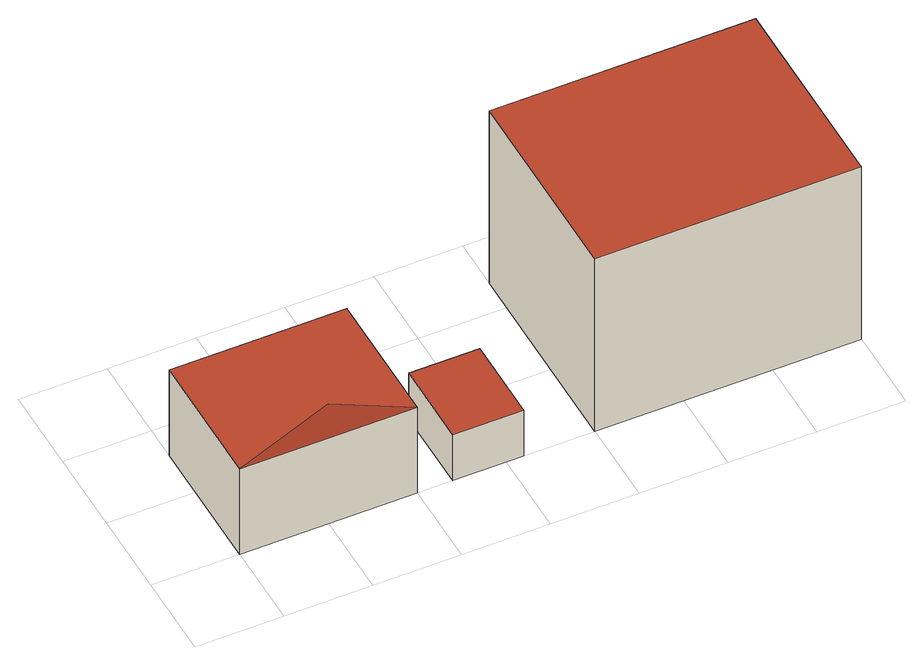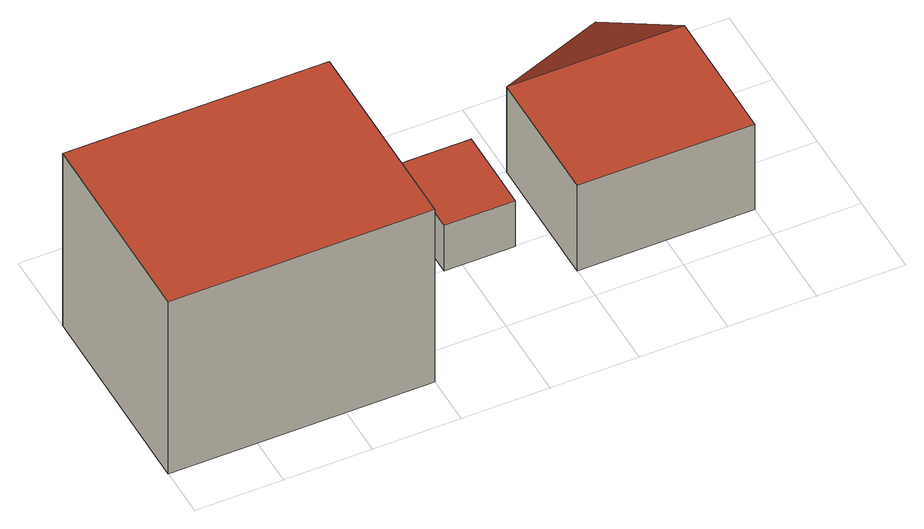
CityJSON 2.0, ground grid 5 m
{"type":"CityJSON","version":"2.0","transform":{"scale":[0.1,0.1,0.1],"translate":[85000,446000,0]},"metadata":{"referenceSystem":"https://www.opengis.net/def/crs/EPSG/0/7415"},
"CityObjects":{
"building1":{"type":"Building","attributes":{"measuredHeight":8.4,"roofType":"gabled","yearOfConstruction":1923,"status":"in use","function":"residential"},"children":["building1-1"],"geometry":[{"type":"MultiSurface","lod":"2.2","boundaries":[[[0,1,2,3]],[[4,5,6,7]],[[8,5,4]],[[0,3,5,4]],[[3,2,6,5]],[[2,1,7,6]],[[1,0,4,7]]],"semantics":{"surfaces":[{"type":"GroundSurface"},{"type":"RoofSurface"},{"type":"RoofSurface","slope":35},{"type":"WallSurface"}],"values":[0,1,2,3,3,3,3]}}]},
"building1-1":{"type":"BuildingPart","attributes":{"measuredHeight":3.2},"parents":["building1"],"geometry":[{"type":"MultiSurface","lod":"2.2","boundaries":[[[9,10,11,12]],[[13,14,15,16]],[[9,12,14,13]],[[12,11,15,14]],[[11,10,16,15]],[[10,9,13,16]]],"semantics":{"surfaces":[{"type":"GroundSurface"},{"type":"RoofSurface","slope":0},{"type":"WallSurface"}],"values":[0,1,2,2,2,2]}}]},
"building2":{"type":"Building","attributes":{"measuredHeight":12.1,"roofType":"flat","yearOfConstruction":2005,"status":"in use","function":"office"},"geometry":[{"type":"Solid","lod":"2.2","boundaries":[[[[17,18,19,20]],[[21,22,23,24]],[[17,20,22,21]],[[20,19,23,22]],[[19,18,24,23]],[[18,17,21,24]]]],"semantics":{"surfaces":[{"type":"GroundSurface"},{"type":"RoofSurface","slope":0},{"type":"WallSurface"}],"values":[[0,1,2,2,2,2]]}}]}
},
"vertices":[
[0,0,0],[0,80,0],[100,80,0],[100,0,0],[0,0,60],[100,0,60],[100,80,60],[0,80,60],[50,0,84],
[120,0,0],[120,50,0],[160,50,0],[160,0,0],[120,0,32],[160,0,32],[160,50,32],[120,50,32],
[200,0,0],[200,120,0],[350,120,0],[350,0,0],[200,0,121],[350,0,121],[350,120,121],[200,120,121]
]}
